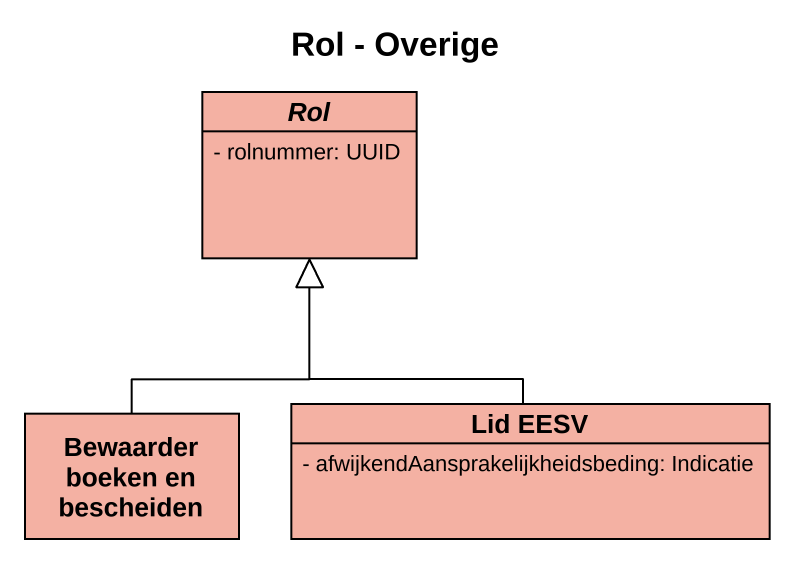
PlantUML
@startuml
title Rol - Overige
hide circle
hide empty members
skinparam classAttributeIconSize 0
abstract class Rol #F4B1A3 {
  - rolnummer: UUID
}
class "Bewaarder boeken en bescheiden" as Bewaarder_boeken_en #F4B1A3
class "Lid EESV" as Lid_EESV #F4B1A3 {
  - afwijkendAansprakelijkheidsbeding: Indicatie
}
Bewaarder_boeken_en -up-|> Rol
Lid_EESV -up-|> Rol
@enduml
